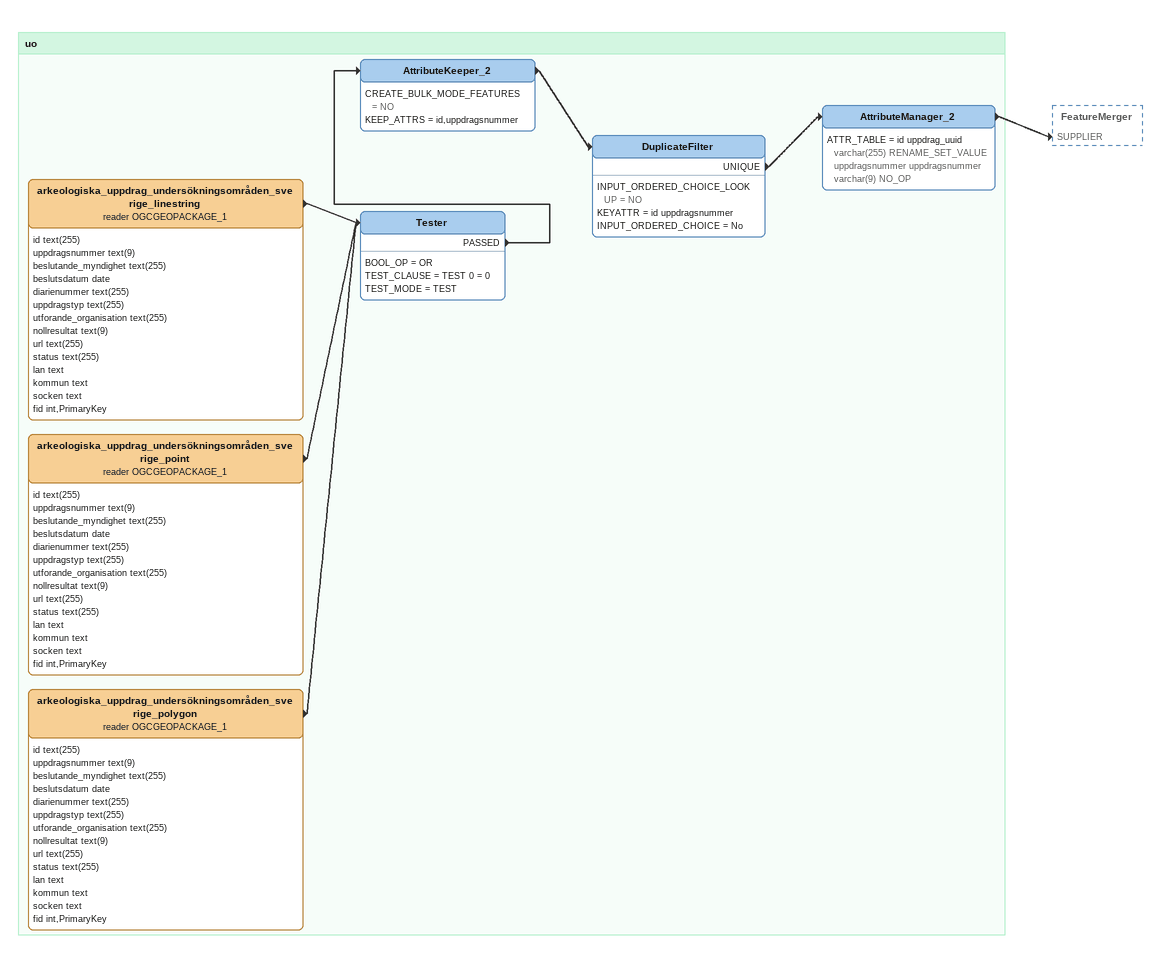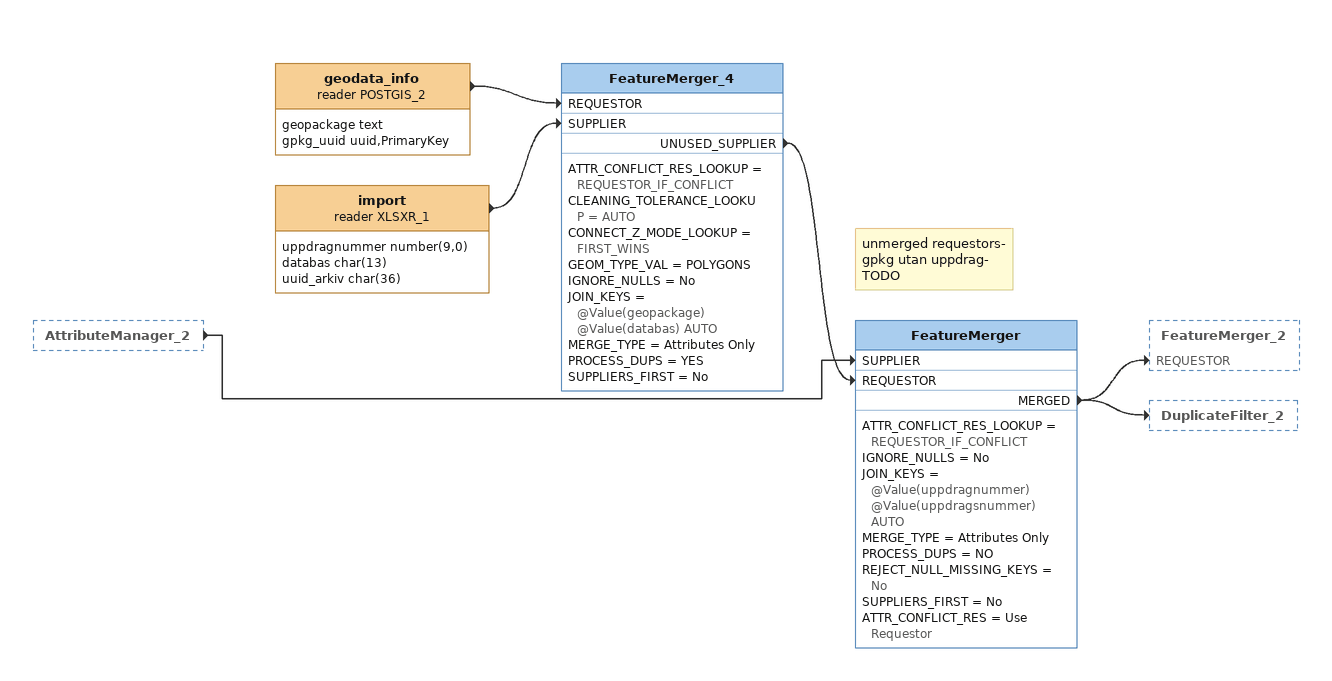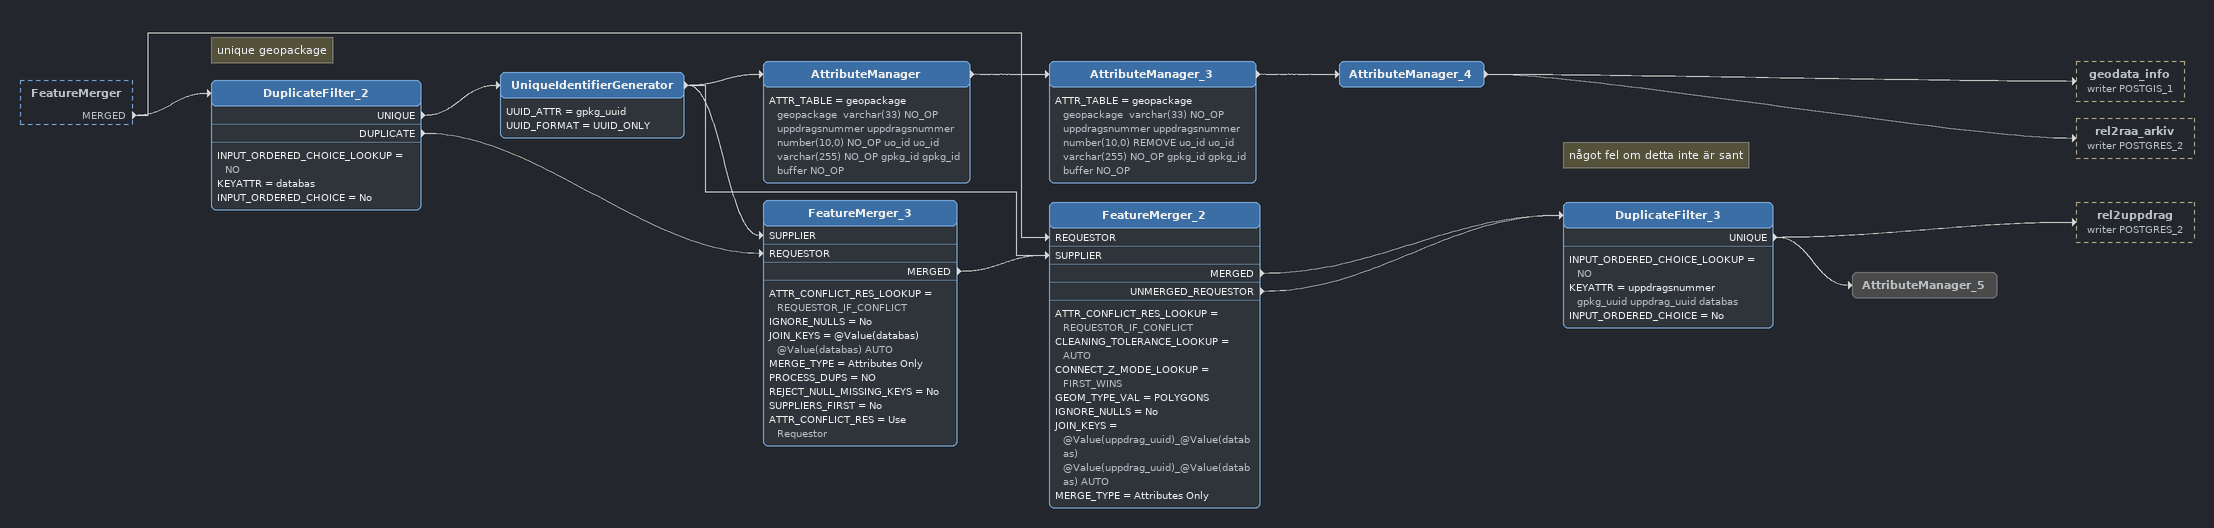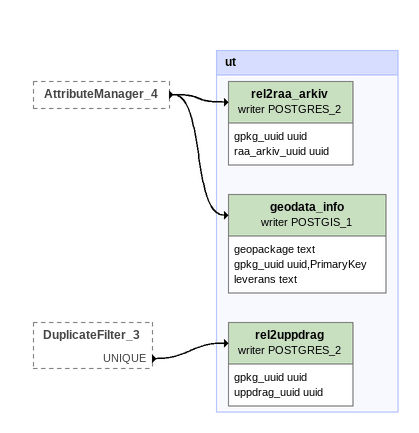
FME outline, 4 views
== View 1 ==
Bookmark: uo
arkeologiska_uppdrag_undersökningsområden_sverige_linestring (reader OGCGEOPACKAGE_1)
    attributes: id text(255), uppdragsnummer text(9), beslutande_myndighet text(255), beslutsdatum date, diarienummer text(255), uppdragstyp text(255), utforande_organisation text(255), nollresultat text(9), url text(255), status text(255), lan text, kommun text, socken text, fid int,PrimaryKey
    -> Tester
arkeologiska_uppdrag_undersökningsområden_sverige_point (reader OGCGEOPACKAGE_1)
    attributes: id text(255), uppdragsnummer text(9), beslutande_myndighet text(255), beslutsdatum date, diarienummer text(255), uppdragstyp text(255), utforande_organisation text(255), nollresultat text(9), url text(255), status text(255), lan text, kommun text, socken text, fid int,PrimaryKey
    -> Tester
arkeologiska_uppdrag_undersökningsområden_sverige_polygon (reader OGCGEOPACKAGE_1)
    attributes: id text(255), uppdragsnummer text(9), beslutande_myndighet text(255), beslutsdatum date, diarienummer text(255), uppdragstyp text(255), utforande_organisation text(255), nollresultat text(9), url text(255), status text(255), lan text, kommun text, socken text, fid int,PrimaryKey
    -> Tester
Tester
    BOOL_OP = OR
    TEST_CLAUSE = TEST 0 = 0
    TEST_MODE = TEST
    PASSED -> AttributeKeeper_2
AttributeKeeper_2
    CREATE_BULK_MODE_FEATURES = NO
    KEEP_ATTRS = id,uppdragsnummer
    -> DuplicateFilter
DuplicateFilter
    INPUT_ORDERED_CHOICE_LOOKUP = NO
    KEYATTR = id uppdragsnummer
    INPUT_ORDERED_CHOICE = No
    UNIQUE -> AttributeManager_2
AttributeManager_2
    ATTR_TABLE = id uppdrag_uuid  varchar(255) RENAME_SET_VALUE uppdragsnummer uppdragsnummer  varchar(9) NO_OP
    -> FeatureMerger [SUPPLIER]

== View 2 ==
AttributeManager_2 [outside]
    -> FeatureMerger [SUPPLIER]
geodata_info (reader POSTGIS_2)
    attributes: geopackage text, gpkg_uuid uuid,PrimaryKey
    -> FeatureMerger_4 [REQUESTOR]
import (reader XLSXR_1)
    attributes: uppdragnummer number(9,0), databas char(13), uuid_arkiv char(36)
    -> FeatureMerger_4 [SUPPLIER]
FeatureMerger_4
    ATTR_CONFLICT_RES_LOOKUP = REQUESTOR_IF_CONFLICT
    CLEANING_TOLERANCE_LOOKUP = AUTO
    CONNECT_Z_MODE_LOOKUP = FIRST_WINS
    GEOM_TYPE_VAL = POLYGONS
    IGNORE_NULLS = No
    JOIN_KEYS = @Value(geopackage) @Value(databas) AUTO
    MERGE_TYPE = Attributes Only
    PROCESS_DUPS = YES
    SUPPLIERS_FIRST = No
    UNUSED_SUPPLIER -> FeatureMerger [REQUESTOR]
Note: unmerged requestors- / gpkg utan uppdrag- / TODO
FeatureMerger
    ATTR_CONFLICT_RES_LOOKUP = REQUESTOR_IF_CONFLICT
    IGNORE_NULLS = No
    JOIN_KEYS = @Value(uppdragnummer) @Value(uppdragsnummer) AUTO
    MERGE_TYPE = Attributes Only
    PROCESS_DUPS = NO
    REJECT_NULL_MISSING_KEYS = No
    SUPPLIERS_FIRST = No
    ATTR_CONFLICT_RES = Use Requestor
    MERGED -> FeatureMerger_2 [REQUESTOR]
    MERGED -> DuplicateFilter_2

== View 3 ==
FeatureMerger [outside]
    MERGED -> FeatureMerger_2 [REQUESTOR]
    MERGED -> DuplicateFilter_2
Note: unique geopackage
DuplicateFilter_2
    INPUT_ORDERED_CHOICE_LOOKUP = NO
    KEYATTR = databas
    INPUT_ORDERED_CHOICE = No
    UNIQUE -> UniqueIdentifierGenerator
    DUPLICATE -> FeatureMerger_3 [REQUESTOR]
UniqueIdentifierGenerator
    UUID_ATTR = gpkg_uuid
    UUID_FORMAT = UUID_ONLY
    -> AttributeManager
    -> FeatureMerger_2 [SUPPLIER]
    -> FeatureMerger_3 [SUPPLIER]
AttributeManager
    ATTR_TABLE = geopackage geopackage  varchar(33) NO_OP uppdragsnummer uppdragsnummer  number(10,0) NO_OP uo_id uo_id  varchar(255) NO_OP gpkg_id gpkg_id  buffer NO_OP
    -> AttributeManager_3
AttributeManager_3
    ATTR_TABLE = geopackage geopackage  varchar(33) NO_OP uppdragsnummer uppdragsnummer  number(10,0) REMOVE uo_id uo_id  varchar(255) NO_OP gpkg_id gpkg_id  buffer NO_OP
    -> AttributeManager_4
AttributeManager_4
    -> geodata_info (writer POSTGIS_1)
    -> rel2raa_arkiv (writer POSTGRES_2)
FeatureMerger_3
    ATTR_CONFLICT_RES_LOOKUP = REQUESTOR_IF_CONFLICT
    IGNORE_NULLS = No
    JOIN_KEYS = @Value(databas) @Value(databas) AUTO
    MERGE_TYPE = Attributes Only
    PROCESS_DUPS = NO
    REJECT_NULL_MISSING_KEYS = No
    SUPPLIERS_FIRST = No
    ATTR_CONFLICT_RES = Use Requestor
    MERGED -> FeatureMerger_2 [SUPPLIER]
FeatureMerger_2
    ATTR_CONFLICT_RES_LOOKUP = REQUESTOR_IF_CONFLICT
    CLEANING_TOLERANCE_LOOKUP = AUTO
    CONNECT_Z_MODE_LOOKUP = FIRST_WINS
    GEOM_TYPE_VAL = POLYGONS
    IGNORE_NULLS = No
    JOIN_KEYS = @Value(uppdrag_uuid)_@Value(databas) @Value(uppdrag_uuid)_@Value(databas) AUTO
    MERGE_TYPE = Attributes Only
    MERGED -> DuplicateFilter_3
    UNMERGED_REQUESTOR -> DuplicateFilter_3
Note: något fel om detta inte är sant
DuplicateFilter_3
    INPUT_ORDERED_CHOICE_LOOKUP = NO
    KEYATTR = uppdragsnummer gpkg_uuid uppdrag_uuid databas
    INPUT_ORDERED_CHOICE = No
    UNIQUE -> AttributeManager_5
    UNIQUE -> rel2uppdrag (writer POSTGRES_2)
AttributeManager_5 [off]

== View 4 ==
AttributeManager_4 [outside]
    -> geodata_info (writer POSTGIS_1)
    -> rel2raa_arkiv (writer POSTGRES_2)
DuplicateFilter_3 [outside]
    UNIQUE -> rel2uppdrag (writer POSTGRES_2)

Bookmark: ut
rel2raa_arkiv (writer POSTGRES_2)
    attributes: gpkg_uuid uuid, raa_arkiv_uuid uuid
geodata_info (writer POSTGIS_1)
    attributes: geopackage text, gpkg_uuid uuid,PrimaryKey, leverans text
rel2uppdrag (writer POSTGRES_2)
    attributes: gpkg_uuid uuid, uppdrag_uuid uuid
